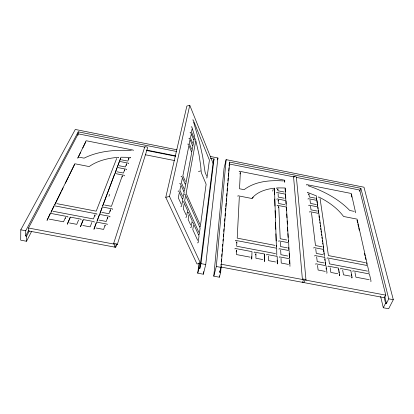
<?xml version="1.0" encoding="UTF-8"?>
<svg xmlns="http://www.w3.org/2000/svg" width="414" height="414" viewBox="0 0 414 414"><rect width="100%" height="100%" fill="white"/><g stroke="black" fill="none" stroke-linecap="round" stroke-linejoin="round"><path stroke-width="0.62" d="M176.876 149.78L75.291 129.458L20.788 229.832L20.7 240.177L26.522 241.264L31.562 231.504M29.285 231.002L26.605 236.135L25.652 235.954L25.73 230.758L78.225 131.838L176.768 151.534M26.522 241.264L26.605 236.135M251.774 256.582L251.728 259.102L252.012 251.645L235.085 248.426L234.94 248.954M144.998 147.177L78.199 133.841L28.504 228.021L28.452 230.929L115.703 247.298L116.67 244.219M239.318 196.904L237.212 238.143L275.02 245.378M240.363 172.265L239.515 188.768L244.105 189.674C255.169 181.311 269.845 180.002 283.254 180.934M65.412 218.499L65.474 217.51L63.513 221.821L49.318 219.135M67.88 217.221L67.917 216.662L50.265 213.303L47.02 220.383L50.239 213.867M77.982 135.238L78.225 131.838M81.04 219.72L81.087 219.161L70.24 217.102L67.296 224.217L70.204 217.66M221.267 261.632L221.48 259.06M221.692 256.494L221.904 253.922M222.116 251.355L222.328 248.783M222.541 246.216L222.696 244.291M222.96 241.077L223.12 239.152M223.332 236.58L223.544 234.013M223.751 231.442L223.964 228.875M224.176 226.308L224.388 223.736M224.6 221.169L224.812 218.597M225.025 216.03L225.232 213.458M225.444 210.892L225.656 208.32M225.816 206.395L226.08 203.181M226.235 201.256L226.448 198.689M226.66 196.117L226.872 193.55M227.084 190.978L227.296 188.411M227.509 185.839L227.716 183.273M227.928 180.706L228.14 178.134M228.3 176.209L228.564 172.995M228.725 171.07L228.989 167.856M229.144 165.931L229.304 164.006L294.452 177.011M380.621 296.476L383.302 307.757L388.658 308.756L393.3 299.689L363.978 187.211L226.132 159.633L224.067 168.193L213.79 276.164L219.363 277.204L220.652 272.412L219.741 272.241L221.04 267.387L229.651 162.102L360.889 188.329L388.762 298.841L386.453 303.405L385.574 303.245L384.197 297.594M220.652 272.412L221.123 266.621M219.741 272.241L219.85 270.958M219.363 277.204L219.467 275.915M213.79 276.164L216.315 266.502L226.132 159.633M94.159 222.214L94.216 221.656L83.235 219.57L80.487 226.712L83.188 220.129M94.925 216.129L95.023 215.156M96.892 214.462L96.948 213.914L54.017 205.717L50.922 212.486L53.991 206.275M105.042 226.018L105.151 225.045L103.598 229.413L96.027 227.979M107.656 218.53L107.821 217.076L106.258 221.459L99.018 220.082M107.169 224.683L107.231 224.129L96.488 222.09L93.937 229.258L96.208 223.244M199.062 262.962L197.742 273.173L203.336 274.213L205.737 264.515L217.93 157.993L210.348 156.476M110.196 211.502L110.419 209.582L108.944 213.738L101.86 212.382M109.891 216.931L109.953 216.382L99.463 214.38L97.021 221.252L99.407 214.928M203.336 274.213L203.636 271.651M118.539 157.832L118.595 157.325C108.277 158.076 97.72 160.534 89.145 166.568L74.779 163.747L54.627 204.982L61.143 191.796M112.504 209.489L112.567 208.946L102.263 206.969L99.898 213.634L101.999 208.071M199.636 262.595L198.901 268.344L199.817 268.515L200.997 263.625L214.038 158.981L210.25 158.226M122.171 176.985L122.321 175.759L111.428 206.322L104.675 205.028M114.295 247.034L114.652 244.208L28.504 228.021M199.817 268.515L213.055 163.313L214.038 158.981M124.521 170.847L124.676 169.631L123.455 173.057L116.945 171.779M124.314 175.857L124.381 175.334L114.802 173.461L102.568 206.198L114.74 173.983M115.703 247.298L116.065 244.472L117.24 244.695L147.658 147.705L147.374 147.089L145.154 146.644L144.709 147.115L113.477 243.986L114.026 243.453L116.852 243.986L117.24 244.695M126.317 165.517L126.549 163.711L125.385 166.971L119.258 165.76M126.441 169.792L126.508 169.274L117.105 167.427L115.201 172.824L117.043 167.944M128.77 159.255L128.925 158.06L127.843 161.098L121.483 159.84M128.573 163.727L128.64 163.214L119.367 161.382L117.457 166.785L119.304 161.895M130.633 157.863L130.7 157.356L120.924 157.216L119.693 160.829L120.665 158.246M133.184 150.603L133.251 150.101L86.164 140.729L77.765 158.164L80.549 152.518M193.473 225.252L192.8 229.666L197.664 240.363M188.862 215.052L188.132 219.41L190.668 224.983M185.441 196.526L184.665 200.764L198.87 232.373M184.075 204.454L183.283 208.759L185.958 214.638M195.641 141.386L186.14 193.281L199.931 224.326M179.138 193.529L178.284 197.773L181.12 203.998M192.086 128.977L191.501 131.89L193.799 137.484M180.737 185.953L179.883 190.207L182.579 196.21M182.207 178.755L181.404 182.781L184.033 188.696M189.907 140.206L189.245 143.492L191.61 149.154M188.779 146.261L182.884 175.748L185.384 181.43M191.113 134.757L190.487 137.888L192.707 143.244M193.592 122.073L199.703 143.053L202.637 156.295L205.106 172.327L206.695 176.167M169.481 196.412L189.772 105.244L186.859 106.077L165.76 197.343L196.997 263.972L200.485 263.2L169.481 196.412L165.76 197.343M217.505 159.83L217.93 157.993M197.742 273.173L198.901 268.344M229.201 163.949L229.651 162.102M239.178 171.691L239.302 171.21L284.77 180.256L284.713 182.227L284.62 180.732M239.918 173.973L240.218 172.835M237.827 196.257L237.962 195.76L251.8 198.477C257.275 191.739 266.145 189.063 274.477 188.168L276.407 247.355L276.34 245.419M220.817 265.11L221.06 264.199L303.529 279.698L302.52 282.338M235.38 240.901L235.525 240.379L276.718 248.245L276.785 255.428M236.56 242.971L236.906 241.735L236.673 246.221L275.486 253.611M236.171 251.888L236.699 250.02L236.466 254.569L250.072 257.146M272.681 191.097L273.199 189.389M254.082 252.592L254.237 252.064L264.639 254.041L264.536 261.529L264.474 254.563M255.567 254.91L255.945 253.673L255.904 258.248L262.761 259.547M276.355 188.494L276.505 188.013L278.11 187.899L285.256 187.982L285.422 193.561M276.552 192.929L276.702 192.448L285.644 194.213L285.815 199.91M277.561 189.933L277.913 188.794L278.001 190.776L284.133 191.987M276.831 199.362L276.987 198.87L286.053 200.655L286.219 206.348M277.975 200.997L278.337 199.843L278.498 203.476L284.77 204.702M277.075 205.779L277.23 205.287L286.457 207.093L288.439 241.879L288.356 240.606M278.399 207.559L278.767 206.4L280.211 238.754L286.695 240.001M266.533 254.957L266.699 254.434L277.23 256.432L277.308 263.941L277.168 260.132M278.632 241.352L278.803 240.839L288.698 242.739L288.931 249.745L288.781 247.386M278.953 249.202L279.129 248.69L289.195 250.61L289.433 257.834L289.169 253.565M279.233 257.368L279.409 256.851L289.707 258.807L289.966 266.337M306.37 185.058L306.531 184.587L351.3 193.498L355.543 212.33L355.347 212.806M307.281 192.852L307.442 192.375L316.451 195.92L316.741 199.745L316.513 198.068M308.544 194.828L308.937 193.705L309.33 196.971L315.421 198.171M308.011 199.139L308.182 198.658L317.062 200.412L317.616 206.167L317.29 203.823M308.772 205.639L308.942 205.158L317.942 206.928L318.49 212.677L318.164 210.333M131.336 150.577C115.527 149.609 98.62 150.908 84.094 158.153L79.328 157.211M309.527 212.139L309.703 211.652L318.863 213.443L323.655 248.095L323.458 248.602L323.111 246.076M318.392 197.369L318.563 196.893C328.121 201.577 337.141 207.88 343.568 216.475L357.075 219.125L367.218 264.163L366.99 264.665L366.571 262.786M108.944 196.236L109.612 194.435M313.724 248.084L313.916 247.577L323.727 249.461L324.431 256.53M303.871 282.591L304.88 279.952L385.776 295.151L384.497 297.718L220.962 267.04M314.645 256.018L314.842 255.51L324.824 257.415L325.554 264.701L325.218 262.238M116.686 158.443L96.208 211.176L56.806 203.641M91.846 222.515L90.154 226.867L82.81 225.475M95.07 214.669L93.404 218.959L52.935 211.254M315.613 264.277L315.81 263.765L326.025 265.705L327.003 272.79L326.791 273.302M327.008 258.393L327.21 257.886L367.539 265.586L369.081 272.433L368.848 272.935M327.971 266.626L328.178 266.114L338.559 268.091L339.723 275.196L339.506 275.708L339.309 274.523M359.688 191.268L360.889 188.329M78.582 220L76.761 224.331L69.604 222.975M340.37 268.981L340.582 268.474L350.777 270.409L352.117 277.54L351.895 278.053L351.672 276.862M352.733 271.33L352.956 270.823L369.428 273.954L371.042 281.122L370.804 281.629M61.712 190.652L63.125 187.785M65.391 183.195L68.507 176.892M69.076 175.743L74.743 164.275M82.779 148.005L85.843 141.8M383.302 307.757L385.574 303.245M25.652 235.954L28.654 230.231M252.069 198.513L253.29 197.142M192.577 120.008L193.157 119.848L209.417 160.135L206.995 177.823L206.41 177.968M191.164 126.932L191.754 126.767L194.74 136.465L194.176 139.482L193.581 139.642M190.026 132.527L190.621 132.361L193.975 140.506L193.079 145.262L192.474 145.428M188.841 138.323L189.452 138.157L192.857 146.365L191.961 151.126L191.351 151.291M194.813 138.995L195.403 138.835L198.974 154.417L200.686 165.703L201.292 172.648L206.12 184.209L200.314 226.686L199.657 226.841M187.656 144.129L188.277 143.958L191.76 152.274L185.824 183.775L185.161 183.945M198.461 171.505L200.583 170.956M181.053 176.457L181.73 176.281L185.539 184.939L184.411 190.937L183.733 191.108M179.588 183.645L180.271 183.469L184.173 192.21L182.998 198.42L182.31 198.596M178.056 191.144L178.755 190.968L182.76 199.848L181.534 206.353L180.83 206.529M184.411 194.461L185.089 194.295L200.133 228.031L199.243 234.505L198.575 234.66M182.905 201.877L183.599 201.706L187.589 210.545L186.45 217.138L185.757 217.309M187.671 212.418L188.36 212.253L192.194 220.755L191.144 227.431L190.456 227.591M192.329 222.716L193.007 222.556L199.046 235.949L198.12 242.733L197.442 242.889M20.788 229.832L25.73 230.758M200.997 263.625L205.737 264.515M216.315 266.502L221.04 267.387M388.762 298.841L393.3 299.689M275.6 261.979L268.557 260.644L268.479 256.054M288.486 264.417L281.23 263.045L281.023 258.439M325.29 271.387L318.097 270.026L317.533 265.369M337.793 273.752L330.853 272.438L330.17 267.77M350.208 276.107L343.491 274.834L342.683 270.145M369.143 279.688L355.911 277.183L354.989 272.479M287.839 256.018L280.894 254.693L280.687 250.066M324.11 262.921L317.222 261.607L316.658 256.928M367.435 271.108L329.446 263.878L328.773 259.267M321.906 246.765L315.473 245.528L311.509 212.812M365.448 262.673L328.421 255.588L320.094 198.658M287.295 247.846L280.495 246.547L280.304 242.159M323.034 254.682L316.291 253.394L315.753 248.954M317.227 211.073L311.002 209.851L310.557 206.177M354.249 211.373L349.768 210.488C338.44 198.72 323.391 190.957 308.197 185.762M284.175 198.239L278.265 197.074L278.115 193.617M316.296 204.563L310.433 203.409L310.008 199.91M296.155 177.347L359.688 190.031L385.776 295.151M146.634 150.075L175.733 155.871M146.509 150.468L175.603 156.264M145.35 154.758L174.532 160.554M189.772 105.244L213.055 163.313M384.761 296.512L386.453 303.405M351.253 194.59L351.817 197.1M357.013 220.227L357.577 222.732M357.856 223.984L358.421 226.489M358.7 227.736L359.264 230.241M364.46 253.399L365.024 255.899M365.303 257.151L365.867 259.656M351.227 274.482L351.45 275.672M338.44 269.188L338.636 270.373M338.828 271.558L339.019 272.743M316.886 200.893L317.129 202.648M318.946 215.823L319.204 217.712M319.375 218.975L319.551 220.232M319.81 222.127L319.986 223.384M320.245 225.278L320.42 226.536M320.679 228.43L320.855 229.692M321.026 230.95L321.202 232.213M321.461 234.101L321.637 235.364M321.895 237.253L322.066 238.516M322.33 240.405L322.501 241.667M322.677 242.925L322.848 244.188M317.766 207.409L317.926 208.578M323.531 249.963L323.774 251.753M323.939 252.949L324.105 254.144M324.793 259.154L324.964 260.385M326.061 267.987L326.222 269.167M285.101 188.463L285.303 191.646M285.489 194.694L285.707 198.171M285.893 201.142L286.074 204.035M286.297 207.585L286.493 210.762M286.695 213.94L286.933 217.748M287.13 220.921L287.326 224.098M287.523 227.27L287.761 231.084M287.921 233.62L288.16 237.434M289.603 260.597L289.805 263.785M274.327 188.649L274.534 194.456M274.694 198.974L274.943 206.068M275.103 210.586L275.357 217.681M275.517 222.199L275.765 229.294M275.926 233.806L276.179 240.907M294.09 176.385L293.562 176.83L302.401 279.486L303.074 278.989L305.78 279.502L306.008 280.164L296.414 177.399L296.227 176.809L294.09 176.385"/></g></svg>
